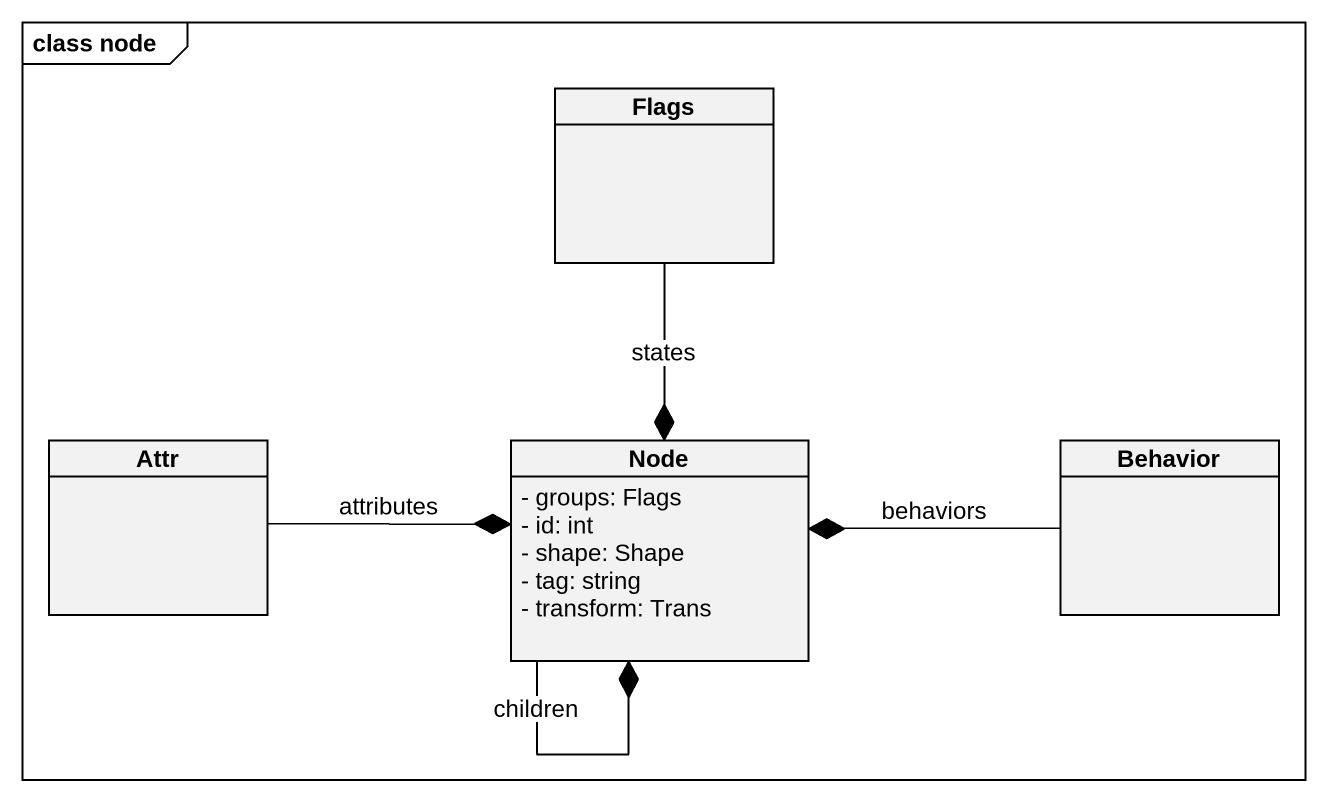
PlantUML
@startuml
mainframe class node
hide circle
hide empty members
skinparam classAttributeIconSize 0
class Flags
class Attr
class "Node" as Node_ {
  - groups: Flags
  - id: int
  - shape: Shape
  - tag: string
  - transform: Trans
}
class Behavior
Flags --* Node_ : states
Attr -right-* Node_ : attributes
Node_ --* Node_ : children
Behavior -left-* Node_ : behaviors
@enduml
